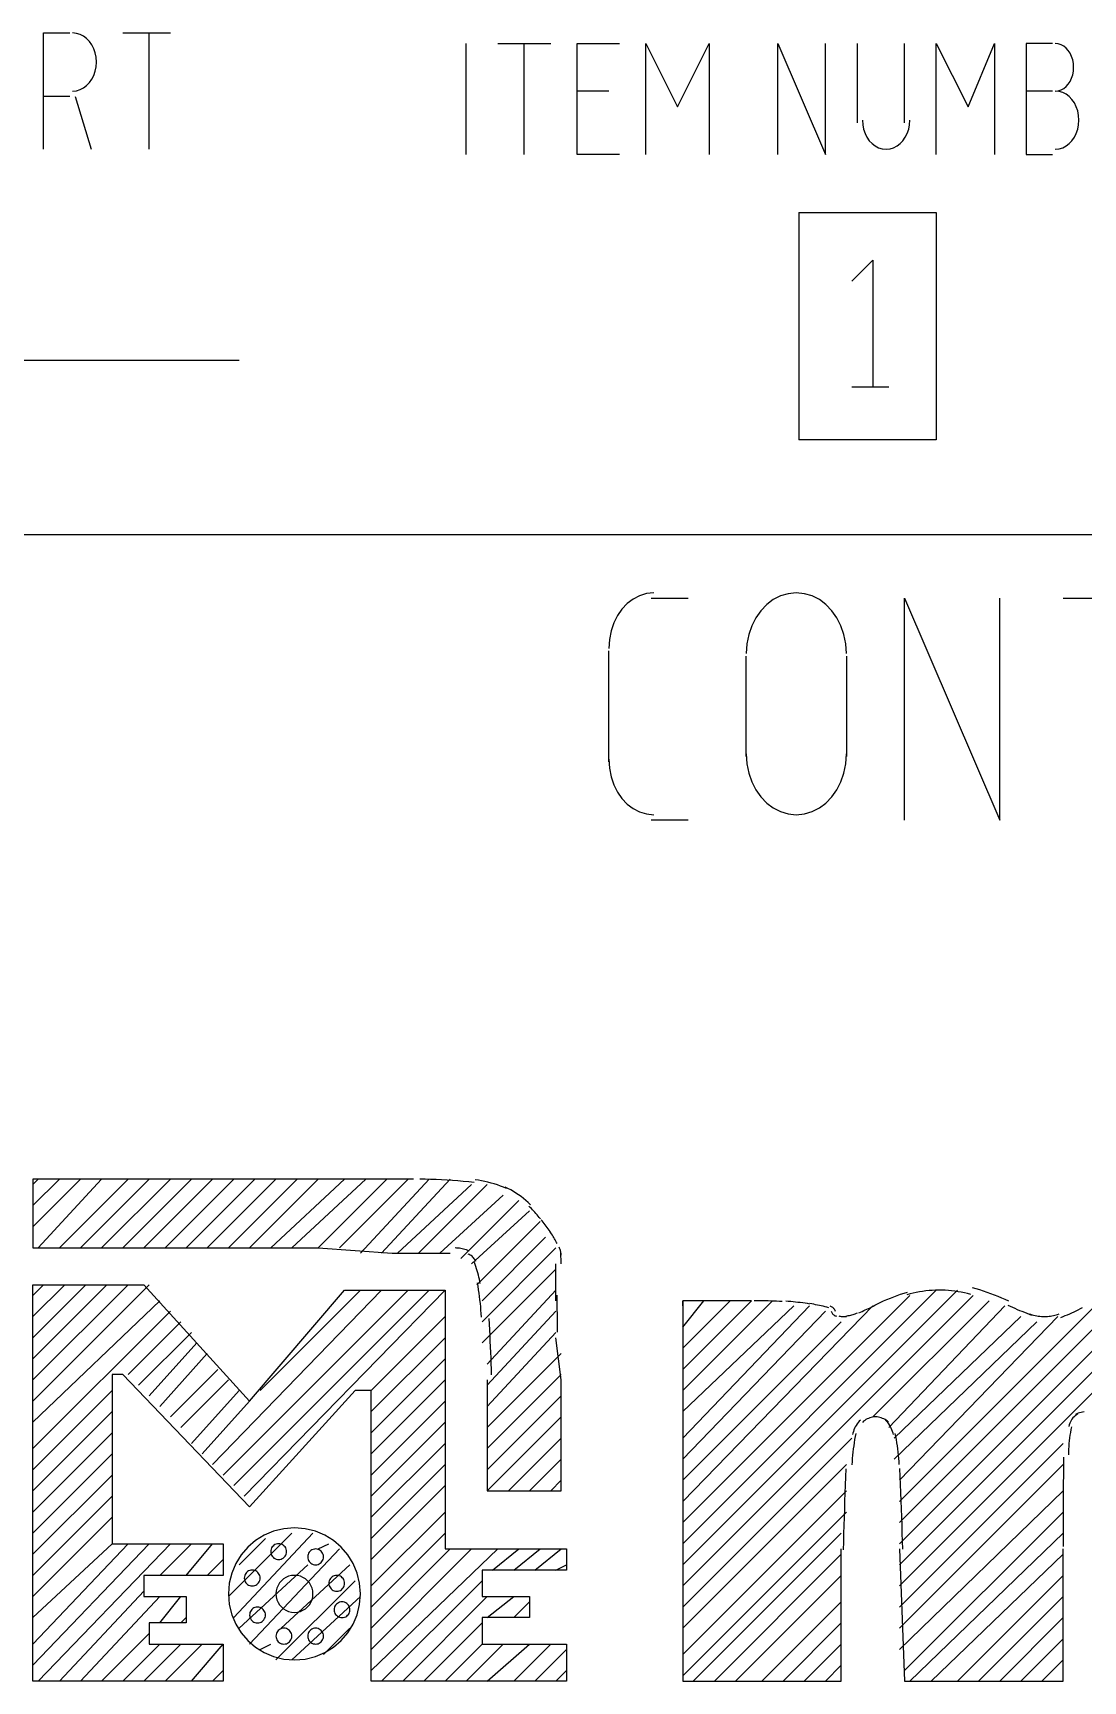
# Model space of a CAD drawing. Header units: millimetres. Extents: x 43 to 1147, y -811 to -31.
# Drawn here: x 766.72 to 790.57, y -774.16 to -736.72 of the extents above; entities that cross this region are included whole.
import ezdxf

# ---------------------------------------------------------------- set-up
doc = ezdxf.new("R2010")
doc.units = ezdxf.units.MM
doc.layers.add('EDITED_LINES', color=4, linetype='Continuous')

msp = doc.modelspace()

# ---------------------------------------------------------------- linework, layer by layer
at = {"layer": 'EDITED_LINES'}
for p, q in [((766.96, -739.36), (766.96, -736.72)), ((766.96, -736.72), (767.56, -736.72)), ((767.708, -736.729), (767.62, -736.72)), ((767.791, -736.754), (767.708, -736.729)), ((767.868, -736.794), (767.791, -736.754)), ((767.939, -736.847), (767.868, -736.794)), ((768.76, -736.72), (769.84, -736.72)), ((769.36, -739.36), (769.36, -736.72)), ((768.002, -736.913), (767.939, -736.847)), ((768.056, -736.99), (768.002, -736.913)), ((768.1, -737.077), (768.056, -736.99)), ((768.132, -737.171), (768.1, -737.077)), ((768.153, -737.273), (768.132, -737.171)), ((776.56, -739.48), (776.56, -736.96)), ((777.28, -736.96), (778.48, -736.96)), ((777.88, -739.48), (777.88, -736.96)), ((779.08, -739.48), (779.08, -736.96)), ((779.08, -736.96), (780.04, -736.96)), ((780.64, -739.48), (780.64, -736.96)), ((780.64, -736.96), (781.36, -738.4)), ((781.36, -738.4), (782.08, -736.96)), ((782.08, -736.96), (782.08, -739.48)), ((783.64, -739.48), (783.64, -736.96)), ((783.64, -736.96), (784.72, -739.48)), ((784.72, -739.48), (784.72, -736.96)), ((785.44, -736.96), (785.44, -738.76)), ((786.52, -738.76), (786.52, -736.96)), ((787.24, -739.48), (787.24, -736.96)), ((787.24, -736.96), (787.96, -738.4)), ((787.96, -738.4), (788.56, -736.96)), ((788.56, -736.96), (788.56, -739.48)), ((789.88, -736.96), (789.28, -736.96)), ((789.28, -736.96), (789.28, -739.48)), ((790.008, -736.967), (789.94, -736.96)), ((790.073, -736.988), (790.008, -736.967)), ((790.133, -737.02), (790.073, -736.988)), ((790.188, -737.064), (790.133, -737.02)), ((790.237, -737.118), (790.188, -737.064)), ((790.279, -737.181), (790.237, -737.118)), ((790.313, -737.252), (790.279, -737.181)), ((768.132, -737.589), (768.153, -737.487)), ((768.16, -737.38), (768.153, -737.273)), ((768.153, -737.487), (768.16, -737.38)), ((790.339, -737.329), (790.313, -737.252)), ((790.354, -737.412), (790.339, -737.329)), ((790.36, -737.5), (790.354, -737.412)), ((790.354, -737.588), (790.36, -737.5)), ((767.868, -737.966), (767.939, -737.913)), ((767.939, -737.913), (768.002, -737.847)), ((768.002, -737.847), (768.056, -737.77)), ((768.056, -737.77), (768.1, -737.683)), ((768.1, -737.683), (768.132, -737.589)), ((790.133, -737.98), (790.188, -737.936)), ((790.188, -737.936), (790.237, -737.882)), ((790.237, -737.882), (790.279, -737.819)), ((790.279, -737.819), (790.313, -737.748)), ((790.313, -737.748), (790.339, -737.671)), ((790.339, -737.671), (790.354, -737.588)), ((767.56, -738.16), (766.96, -738.16)), ((767.62, -738.04), (767.708, -738.031)), ((767.68, -738.16), (768.04, -739.36)), ((767.708, -738.031), (767.791, -738.006)), ((767.791, -738.006), (767.868, -737.966)), ((779.8, -738.04), (779.08, -738.04)), ((789.88, -738.04), (789.28, -738.04)), ((789.94, -738.04), (790.008, -738.033)), ((790.028, -738.049), (789.94, -738.04)), ((790.008, -738.033), (790.073, -738.012)), ((790.111, -738.074), (790.028, -738.049)), ((790.073, -738.012), (790.133, -737.98)), ((790.188, -738.114), (790.111, -738.074)), ((790.259, -738.167), (790.188, -738.114)), ((790.322, -738.233), (790.259, -738.167)), ((790.376, -738.31), (790.322, -738.233)), ((790.42, -738.397), (790.376, -738.31)), ((790.452, -738.491), (790.42, -738.397)), ((790.473, -738.593), (790.452, -738.491)), ((790.48, -738.7), (790.473, -738.593)), ((785.56, -738.7), (785.567, -738.807)), ((785.567, -738.807), (785.588, -738.909)), ((785.588, -738.909), (785.62, -739.003)), ((785.62, -739.003), (785.664, -739.09)), ((786.536, -739.09), (786.58, -739.003)), ((786.58, -739.003), (786.612, -738.909)), ((786.612, -738.909), (786.633, -738.807)), ((786.633, -738.807), (786.64, -738.7)), ((790.376, -739.09), (790.42, -739.003)), ((790.42, -739.003), (790.452, -738.909)), ((790.452, -738.909), (790.473, -738.807)), ((790.473, -738.807), (790.48, -738.7)), ((785.664, -739.09), (785.718, -739.167)), ((785.718, -739.167), (785.781, -739.233)), ((785.781, -739.233), (785.852, -739.286)), ((785.852, -739.286), (785.929, -739.326)), ((785.929, -739.326), (786.012, -739.351)), ((786.012, -739.351), (786.1, -739.36)), ((786.1, -739.36), (786.188, -739.351)), ((786.188, -739.351), (786.271, -739.326)), ((786.271, -739.326), (786.348, -739.286)), ((786.348, -739.286), (786.419, -739.233)), ((786.419, -739.233), (786.482, -739.167)), ((786.482, -739.167), (786.536, -739.09)), ((789.94, -739.36), (790.028, -739.351)), ((790.028, -739.351), (790.111, -739.326)), ((790.111, -739.326), (790.188, -739.286)), ((790.188, -739.286), (790.259, -739.233)), ((790.259, -739.233), (790.322, -739.167)), ((790.322, -739.167), (790.376, -739.09)), ((780.04, -739.48), (779.08, -739.48)), ((789.28, -739.48), (789.88, -739.48)), ((784.12, -740.8), (784.12, -745.96)), ((784.12, -740.8), (787.24, -740.8)), ((787.24, -740.8), (787.24, -745.96)), ((785.32, -742.36), (785.8, -741.88)), ((785.8, -741.88), (785.8, -744.76)), ((771.4, -744.16), (751.6, -744.16)), ((785.32, -744.76), (786.16, -744.76)), ((787.24, -745.96), (784.12, -745.96)), ((1137.28, -748.12), (52.24, -748.12)), ((780.498, -749.504), (780.351, -749.581)), ((780.655, -749.456), (780.498, -749.504)), ((780.82, -749.44), (780.655, -749.456)), ((783.7, -749.51), (783.536, -749.594)), ((783.875, -749.458), (783.7, -749.51)), ((784.06, -749.44), (783.875, -749.458)), ((784.245, -749.458), (784.06, -749.44)), ((784.42, -749.51), (784.245, -749.458)), ((784.584, -749.594), (784.42, -749.51)), ((780.099, -749.809), (779.997, -749.956)), ((780.218, -749.683), (780.099, -749.809)), ((780.351, -749.581), (780.218, -749.683)), ((780.76, -749.56), (781.6, -749.56)), ((783.254, -749.844), (783.14, -750.005)), ((783.387, -749.706), (783.254, -749.844)), ((783.536, -749.594), (783.387, -749.706)), ((784.733, -749.706), (784.584, -749.594)), ((784.866, -749.844), (784.733, -749.706)), ((784.98, -750.005), (784.866, -749.844)), ((786.52, -754.6), (786.52, -749.56)), ((786.52, -749.56), (788.68, -754.6)), ((788.68, -754.6), (788.68, -749.56)), ((790.12, -749.56), (792.28, -749.56)), ((779.914, -750.121), (779.852, -750.302)), ((779.997, -749.956), (779.914, -750.121)), ((783.047, -750.186), (782.978, -750.384)), ((783.14, -750.005), (783.047, -750.186)), ((785.073, -750.186), (784.98, -750.005)), ((785.142, -750.384), (785.073, -750.186)), ((779.813, -750.496), (779.8, -750.7)), ((779.852, -750.302), (779.813, -750.496)), ((782.935, -750.596), (782.92, -750.82)), ((782.978, -750.384), (782.935, -750.596)), ((785.185, -750.596), (785.142, -750.384)), ((785.2, -750.82), (785.185, -750.596)), ((779.8, -753.28), (779.8, -750.76)), ((782.92, -753.16), (782.92, -750.88)), ((785.2, -750.88), (785.2, -753.16)), ((779.8, -753.22), (779.813, -753.424)), ((782.92, -753.1), (782.935, -753.324)), ((785.185, -753.324), (785.2, -753.1)), ((779.813, -753.424), (779.852, -753.618)), ((779.852, -753.618), (779.914, -753.799)), ((782.935, -753.324), (782.978, -753.536)), ((782.978, -753.536), (783.047, -753.734)), ((785.073, -753.734), (785.142, -753.536)), ((785.142, -753.536), (785.185, -753.324)), ((779.914, -753.799), (779.997, -753.964)), ((779.997, -753.964), (780.099, -754.111)), ((783.047, -753.734), (783.14, -753.915)), ((783.14, -753.915), (783.254, -754.076)), ((784.866, -754.076), (784.98, -753.915)), ((784.98, -753.915), (785.073, -753.734)), ((780.099, -754.111), (780.218, -754.237)), ((780.218, -754.237), (780.351, -754.339)), ((780.351, -754.339), (780.498, -754.416)), ((780.498, -754.416), (780.655, -754.463)), ((783.254, -754.076), (783.387, -754.214)), ((783.387, -754.214), (783.536, -754.326)), ((783.536, -754.326), (783.7, -754.41)), ((783.7, -754.41), (783.875, -754.462)), ((784.245, -754.462), (784.42, -754.41)), ((784.42, -754.41), (784.584, -754.326)), ((784.584, -754.326), (784.733, -754.214)), ((784.733, -754.214), (784.866, -754.076)), ((780.655, -754.463), (780.82, -754.48)), ((781.6, -754.6), (780.76, -754.6)), ((783.875, -754.462), (784.06, -754.48)), ((784.06, -754.48), (784.245, -754.462)), ((771.88, -762.76), (766.72, -762.76)), ((766.72, -762.76), (766.72, -763.6)), ((766.72, -763.84), (767.8, -762.76)), ((766.72, -763.36), (767.32, -762.76)), ((766.72, -762.88), (766.84, -762.76)), ((766.84, -764.32), (768.28, -762.76)), ((767.32, -764.32), (768.88, -762.76)), ((767.8, -764.32), (769.36, -762.76)), ((768.28, -764.32), (769.84, -762.76)), ((768.76, -764.32), (770.32, -762.76)), ((769.24, -764.32), (770.8, -762.76)), ((769.72, -764.32), (771.28, -762.76)), ((770.2, -764.32), (771.76, -762.76)), ((770.68, -764.32), (772.24, -762.76)), ((771.16, -764.32), (772.72, -762.76)), ((771.64, -764.32), (773.2, -762.76)), ((775.36, -762.76), (771.88, -762.76)), ((772.12, -764.32), (773.8, -762.76)), ((772.6, -764.32), (774.28, -762.76)), ((773.2, -764.32), (774.76, -762.76)), ((773.68, -764.32), (775.24, -762.76)), ((774.16, -764.44), (775.72, -762.76)), ((774.64, -764.44), (776.2, -762.76)), ((775, -764.44), (776.68, -762.88)), ((775.48, -764.44), (777.04, -762.88)), ((775.629, -762.762), (775.505, -762.76)), ((775.753, -762.765), (775.629, -762.762)), ((775.877, -762.769), (775.753, -762.765)), ((776.001, -762.774), (775.877, -762.769)), ((776.125, -762.781), (776.001, -762.774)), ((776.248, -762.789), (776.125, -762.781)), ((776.372, -762.799), (776.248, -762.789)), ((776.495, -762.81), (776.372, -762.799)), ((776.619, -762.822), (776.495, -762.81)), ((776.742, -762.835), (776.619, -762.822)), ((776.838, -762.785), (776.764, -762.775)), ((776.911, -762.796), (776.838, -762.785)), ((776.984, -762.811), (776.911, -762.796)), ((777.056, -762.827), (776.984, -762.811)), ((777.128, -762.846), (777.056, -762.827)), ((777.199, -762.867), (777.128, -762.846)), ((777.27, -762.89), (777.199, -762.867)), ((777.339, -762.916), (777.27, -762.89)), ((777.408, -762.943), (777.339, -762.916)), ((777.476, -762.973), (777.408, -762.943)), ((777.509, -762.971), (777.446, -762.94)), ((777.572, -763.004), (777.509, -762.971)), ((777.633, -763.039), (777.572, -763.004)), ((775.96, -764.44), (777.4, -763.12)), ((776.44, -764.56), (777.76, -763.24)), ((777.692, -763.076), (777.633, -763.039)), ((777.751, -763.115), (777.692, -763.076)), ((777.808, -763.156), (777.751, -763.115)), ((777.863, -763.199), (777.808, -763.156)), ((777.917, -763.244), (777.863, -763.199)), ((777.969, -763.291), (777.917, -763.244)), ((778.02, -763.34), (777.969, -763.291)), ((778.014, -763.4), (777.987, -763.372)), ((778.041, -763.427), (778.014, -763.4)), ((766.72, -763.6), (766.72, -764.32)), ((776.68, -764.68), (778, -763.48)), ((776.8, -765.16), (778.24, -763.72)), ((778.068, -763.455), (778.041, -763.427)), ((778.094, -763.484), (778.068, -763.455)), ((778.12, -763.512), (778.094, -763.484)), ((778.146, -763.541), (778.12, -763.512)), ((778.172, -763.57), (778.146, -763.541)), ((778.197, -763.599), (778.172, -763.57)), ((778.222, -763.628), (778.197, -763.599)), ((778.247, -763.658), (778.222, -763.628)), ((778.289, -763.709), (778.265, -763.681)), ((778.312, -763.738), (778.289, -763.709)), ((778.335, -763.768), (778.312, -763.738)), ((778.358, -763.797), (778.335, -763.768)), ((776.92, -765.52), (778.36, -764.08)), ((778.38, -763.827), (778.358, -763.797)), ((778.402, -763.857), (778.38, -763.827)), ((778.424, -763.887), (778.402, -763.857)), ((778.445, -763.918), (778.424, -763.887)), ((778.467, -763.948), (778.445, -763.918)), ((778.487, -763.979), (778.467, -763.948)), ((778.485, -763.978), (778.468, -763.952)), ((778.502, -764.004), (778.485, -763.978)), ((778.519, -764.031), (778.502, -764.004)), ((778.535, -764.058), (778.519, -764.031)), ((778.552, -764.085), (778.535, -764.058)), ((778.568, -764.113), (778.552, -764.085)), ((778.583, -764.14), (778.568, -764.113)), ((778.598, -764.168), (778.583, -764.14)), ((766.72, -764.32), (771.4, -764.32)), ((771.4, -764.32), (773.2, -764.32)), ((773.2, -764.32), (774.88, -764.44)), ((774.88, -764.44), (776.2, -764.44)), ((776.341, -764.323), (776.308, -764.321)), ((776.373, -764.326), (776.341, -764.323)), ((776.405, -764.33), (776.373, -764.326)), ((776.438, -764.336), (776.405, -764.33)), ((776.469, -764.342), (776.438, -764.336)), ((776.501, -764.349), (776.469, -764.342)), ((776.533, -764.357), (776.501, -764.349)), ((776.564, -764.366), (776.533, -764.357)), ((776.595, -764.377), (776.564, -764.366)), ((776.625, -764.388), (776.595, -764.377)), ((776.631, -764.47), (776.607, -764.46)), ((776.653, -764.482), (776.631, -764.47)), ((776.674, -764.496), (776.653, -764.482)), ((776.694, -764.511), (776.674, -764.496)), ((776.712, -764.528), (776.694, -764.511)), ((776.92, -766), (778.6, -764.32)), ((778.613, -764.195), (778.598, -764.168)), ((778.628, -764.223), (778.613, -764.195)), ((778.681, -764.323), (778.673, -764.306)), ((778.689, -764.34), (778.681, -764.323)), ((778.695, -764.358), (778.689, -764.34)), ((778.701, -764.376), (778.695, -764.358)), ((778.706, -764.394), (778.701, -764.376)), ((778.711, -764.412), (778.706, -764.394)), ((778.714, -764.431), (778.711, -764.412)), ((778.712, -764.46), (778.712, -764.436)), ((778.713, -764.485), (778.712, -764.46)), ((778.714, -764.509), (778.713, -764.485)), ((778.717, -764.449), (778.714, -764.431)), ((778.714, -764.533), (778.714, -764.509)), ((778.719, -764.468), (778.717, -764.449)), ((778.72, -764.487), (778.719, -764.468)), ((776.729, -764.546), (776.712, -764.528)), ((776.744, -764.566), (776.729, -764.546)), ((776.758, -764.587), (776.744, -764.566)), ((776.765, -764.699), (776.748, -764.653)), ((776.77, -764.609), (776.758, -764.587)), ((776.781, -764.746), (776.765, -764.699)), ((776.78, -764.632), (776.77, -764.609)), ((776.797, -764.793), (776.781, -764.746)), ((776.812, -764.84), (776.797, -764.793)), ((776.825, -764.888), (776.812, -764.84)), ((776.838, -764.936), (776.825, -764.888)), ((776.92, -766.48), (778.6, -764.8)), ((778.6, -765.52), (778.6, -764.68)), ((778.715, -764.558), (778.714, -764.533)), ((778.715, -764.582), (778.715, -764.558)), ((778.716, -764.607), (778.715, -764.582)), ((778.716, -764.631), (778.716, -764.607)), ((778.717, -764.656), (778.716, -764.631)), ((778.717, -764.68), (778.717, -764.656)), ((766.72, -774.16), (766.72, -765.16)), ((766.72, -765.16), (769.24, -765.16)), ((766.72, -767.8), (769.36, -765.16)), ((766.72, -767.32), (768.88, -765.16)), ((766.72, -766.84), (768.4, -765.16)), ((766.72, -766.36), (767.92, -765.16)), ((766.72, -765.88), (767.44, -765.16)), ((766.72, -765.4), (766.96, -765.16)), ((769.24, -765.16), (771.64, -767.8)), ((776.829, -765.192), (776.816, -765.115)), ((776.841, -765.27), (776.829, -765.192)), ((776.85, -764.984), (776.838, -764.936)), ((776.853, -765.347), (776.841, -765.27)), ((776.861, -765.032), (776.85, -764.984)), ((776.871, -765.081), (776.861, -765.032)), ((776.88, -765.129), (776.871, -765.081)), ((788.147, -765.25), (788.063, -765.225)), ((788.231, -765.275), (788.147, -765.25)), ((766.72, -768.28), (769.6, -765.52)), ((770.8, -769.24), (774.64, -765.28)), ((771.04, -769.48), (775.24, -765.28)), ((771.28, -769.72), (775.72, -765.28)), ((771.52, -769.96), (776.08, -765.28)), ((771.64, -767.8), (773.8, -765.28)), ((771.88, -767.56), (774.16, -765.28)), ((773.8, -765.28), (776.08, -765.28)), ((776.08, -765.28), (776.08, -771.16)), ((776.863, -765.425), (776.853, -765.347)), ((776.873, -765.503), (776.863, -765.425)), ((776.882, -765.58), (776.873, -765.503)), ((776.89, -765.658), (776.882, -765.58)), ((777.04, -766.96), (778.6, -765.28)), ((778.626, -765.476), (778.624, -765.392)), ((778.627, -765.56), (778.626, -765.476)), ((778.628, -765.644), (778.627, -765.56)), ((778.63, -765.728), (778.628, -765.644)), ((781.48, -771.52), (787.72, -765.28)), ((781.48, -771.04), (787.24, -765.28)), ((781.48, -772), (788.08, -765.4)), ((781.48, -770.56), (786.64, -765.4)), ((781.48, -767.56), (783.52, -765.52)), ((781.48, -767.08), (783.04, -765.52)), ((781.48, -766.6), (782.56, -765.52)), ((781.48, -766.12), (781.96, -765.52)), ((781.48, -765.64), (781.48, -765.52)), ((783.04, -765.52), (781.48, -765.52)), ((781.48, -765.52), (781.48, -769.84)), ((781.48, -770.08), (785.8, -765.64)), ((781.48, -768.64), (784.36, -765.64)), ((781.48, -768.04), (784, -765.64)), ((783.164, -765.52), (783.1, -765.52)), ((783.228, -765.521), (783.164, -765.52)), ((783.292, -765.522), (783.228, -765.521)), ((783.356, -765.523), (783.292, -765.522)), ((783.42, -765.525), (783.356, -765.523)), ((783.484, -765.528), (783.42, -765.525)), ((783.548, -765.53), (783.484, -765.528)), ((783.612, -765.534), (783.548, -765.53)), ((783.676, -765.537), (783.612, -765.534)), ((783.739, -765.541), (783.676, -765.537)), ((783.877, -765.536), (783.821, -765.532)), ((783.932, -765.54), (783.877, -765.536)), ((783.987, -765.545), (783.932, -765.54)), ((784.041, -765.551), (783.987, -765.545)), ((784.096, -765.557), (784.041, -765.551)), ((784.151, -765.564), (784.096, -765.557)), ((784.206, -765.571), (784.151, -765.564)), ((784.261, -765.579), (784.206, -765.571)), ((784.315, -765.587), (784.261, -765.579)), ((784.37, -765.596), (784.315, -765.587)), ((784.413, -765.594), (784.37, -765.586)), ((784.456, -765.602), (784.413, -765.594)), ((784.499, -765.61), (784.456, -765.602)), ((784.541, -765.619), (784.499, -765.61)), ((784.584, -765.628), (784.541, -765.619)), ((784.627, -765.637), (784.584, -765.628)), ((784.669, -765.647), (784.627, -765.637)), ((784.712, -765.657), (784.669, -765.647)), ((784.843, -765.652), (784.826, -765.646)), ((785.773, -765.661), (785.809, -765.642)), ((785.8, -768.16), (788.44, -765.52)), ((785.809, -765.642), (785.845, -765.624)), ((785.885, -765.605), (785.81, -765.643)), ((785.96, -765.568), (785.885, -765.605)), ((786.035, -765.534), (785.96, -765.568)), ((786.111, -765.5), (786.035, -765.534)), ((786.188, -765.468), (786.111, -765.5)), ((786.16, -768.4), (788.8, -765.64)), ((786.266, -765.438), (786.188, -765.468)), ((786.344, -765.409), (786.266, -765.438)), ((786.422, -765.382), (786.344, -765.409)), ((786.4, -771.52), (792.64, -765.28)), ((786.4, -771.04), (792.16, -765.28)), ((786.4, -772), (793, -765.4)), ((786.4, -770.56), (791.56, -765.4)), ((786.4, -770.08), (790.96, -765.52)), ((786.502, -765.356), (786.422, -765.382)), ((786.581, -765.332), (786.502, -765.356)), ((786.644, -765.365), (786.574, -765.384)), ((786.715, -765.347), (786.644, -765.365)), ((786.786, -765.332), (786.715, -765.347)), ((786.857, -765.318), (786.786, -765.332)), ((786.929, -765.307), (786.857, -765.318)), ((787.001, -765.297), (786.929, -765.307)), ((787.074, -765.29), (787.001, -765.297)), ((787.146, -765.285), (787.074, -765.29)), ((787.219, -765.281), (787.146, -765.285)), ((787.292, -765.28), (787.219, -765.281)), ((787.365, -765.281), (787.291, -765.28)), ((787.439, -765.284), (787.365, -765.281)), ((787.513, -765.288), (787.439, -765.284)), ((787.586, -765.295), (787.513, -765.288)), ((787.66, -765.304), (787.586, -765.295)), ((787.733, -765.315), (787.66, -765.304)), ((787.806, -765.328), (787.733, -765.315)), ((787.878, -765.343), (787.806, -765.328)), ((787.95, -765.359), (787.878, -765.343)), ((788.021, -765.378), (787.95, -765.359)), ((788.315, -765.302), (788.231, -765.275)), ((788.398, -765.331), (788.315, -765.302)), ((788.481, -765.361), (788.398, -765.331)), ((788.563, -765.392), (788.481, -765.361)), ((788.645, -765.425), (788.563, -765.392)), ((788.726, -765.46), (788.645, -765.425)), ((788.806, -765.495), (788.726, -765.46)), ((788.886, -765.532), (788.806, -765.495)), ((788.868, -765.62), (788.92, -765.645)), ((788.92, -765.645), (788.973, -765.669)), ((766.72, -768.88), (769.84, -765.76)), ((768.88, -767.2), (770.08, -766)), ((774.4, -767.56), (776.08, -765.88)), ((776.896, -765.736), (776.89, -765.658)), ((776.903, -765.814), (776.896, -765.736)), ((776.908, -765.893), (776.903, -765.814)), ((777.04, -767.44), (778.6, -765.76)), ((777.088, -766.052), (777.08, -765.923)), ((778.631, -765.812), (778.63, -765.728)), ((778.632, -765.896), (778.631, -765.812)), ((778.633, -765.98), (778.632, -765.896)), ((778.635, -766.064), (778.633, -765.98)), ((781.48, -769.12), (784.72, -765.76)), ((781.48, -769.6), (785.08, -766)), ((784.754, -765.668), (784.712, -765.657)), ((784.796, -765.679), (784.754, -765.668)), ((784.86, -765.659), (784.843, -765.652)), ((784.849, -765.757), (784.856, -765.773)), ((784.856, -765.773), (784.864, -765.789)), ((784.875, -765.667), (784.86, -765.659)), ((784.864, -765.789), (784.873, -765.804)), ((784.873, -765.804), (784.884, -765.817)), ((784.89, -765.677), (784.875, -765.667)), ((784.884, -765.817), (784.895, -765.83)), ((784.903, -765.689), (784.89, -765.677)), ((784.895, -765.83), (784.909, -765.841)), ((784.915, -765.702), (784.903, -765.689)), ((784.909, -765.841), (784.923, -765.851)), ((784.926, -765.715), (784.915, -765.702)), ((784.923, -765.851), (784.938, -765.86)), ((784.936, -765.73), (784.926, -765.715)), ((784.944, -765.746), (784.936, -765.73)), ((784.938, -765.86), (784.954, -765.867)), ((784.951, -765.763), (784.944, -765.746)), ((784.954, -765.867), (784.97, -765.873)), ((785.024, -765.864), (785.042, -765.868)), ((785.042, -765.868), (785.059, -765.872)), ((785.059, -765.872), (785.077, -765.875)), ((785.077, -765.875), (785.095, -765.878)), ((785.095, -765.878), (785.112, -765.879)), ((785.112, -765.879), (785.13, -765.88)), ((785.13, -765.88), (785.148, -765.88)), ((785.148, -765.88), (785.166, -765.879)), ((785.166, -765.879), (785.184, -765.878)), ((785.184, -765.878), (785.201, -765.875)), ((785.187, -765.868), (785.214, -765.863)), ((785.214, -765.863), (785.241, -765.858)), ((785.241, -765.858), (785.268, -765.853)), ((785.268, -765.853), (785.295, -765.846)), ((785.295, -765.846), (785.321, -765.839)), ((785.321, -765.839), (785.348, -765.832)), ((785.348, -765.832), (785.374, -765.824)), ((785.374, -765.824), (785.4, -765.815)), ((785.4, -765.815), (785.426, -765.805)), ((785.426, -765.805), (785.452, -765.795)), ((785.478, -765.794), (785.516, -765.778)), ((785.516, -765.778), (785.553, -765.763)), ((785.553, -765.763), (785.59, -765.746)), ((785.59, -765.746), (785.627, -765.73)), ((785.627, -765.73), (785.664, -765.713)), ((785.664, -765.713), (785.7, -765.696)), ((785.7, -765.696), (785.737, -765.678)), ((785.737, -765.678), (785.773, -765.661)), ((786.28, -768.64), (789.16, -765.88)), ((786.28, -769.12), (789.52, -766)), ((786.4, -769.6), (790, -765.88)), ((788.973, -765.669), (789.026, -765.693)), ((789.026, -765.693), (789.079, -765.716)), ((789.079, -765.716), (789.133, -765.739)), ((789.133, -765.739), (789.186, -765.761)), ((789.186, -765.761), (789.24, -765.783)), ((789.24, -765.783), (789.294, -765.804)), ((789.294, -765.804), (789.348, -765.825)), ((789.348, -765.817), (789.382, -765.829)), ((789.348, -765.825), (789.403, -765.845)), ((789.382, -765.829), (789.416, -765.84)), ((789.416, -765.84), (789.451, -765.849)), ((789.451, -765.849), (789.485, -765.857)), ((789.485, -765.857), (789.521, -765.864)), ((789.521, -765.864), (789.556, -765.87)), ((789.556, -765.87), (789.592, -765.874)), ((789.592, -765.874), (789.627, -765.877)), ((789.627, -765.877), (789.663, -765.879)), ((789.663, -765.879), (789.699, -765.88)), ((789.699, -765.88), (789.733, -765.879)), ((789.733, -765.879), (789.766, -765.878)), ((789.766, -765.878), (789.8, -765.874)), ((789.8, -765.874), (789.833, -765.87)), ((789.833, -765.87), (789.866, -765.865)), ((789.866, -765.865), (789.899, -765.858)), ((789.899, -765.858), (789.931, -765.85)), ((789.931, -765.85), (789.964, -765.841)), ((789.964, -765.841), (789.995, -765.83)), ((789.995, -765.83), (790.027, -765.818)), ((790.069, -765.9), (790.12, -765.88)), ((790.12, -765.88), (790.17, -765.859)), ((790.17, -765.859), (790.22, -765.838)), ((790.22, -765.838), (790.27, -765.817)), ((790.27, -765.817), (790.319, -765.794)), ((790.319, -765.794), (790.368, -765.772)), ((790.368, -765.772), (790.417, -765.748)), ((790.417, -765.748), (790.466, -765.725)), ((790.466, -765.725), (790.515, -765.7)), ((790.515, -765.7), (790.563, -765.676)), ((769.12, -767.44), (770.32, -766.24)), ((774.4, -768.04), (776.08, -766.36)), ((777.04, -767.92), (778.6, -766.24)), ((777.095, -766.18), (777.088, -766.052)), ((777.102, -766.308), (777.095, -766.18)), ((777.108, -766.436), (777.102, -766.308)), ((778.72, -767.32), (778.6, -766.36)), ((778.636, -766.148), (778.635, -766.064)), ((778.637, -766.232), (778.636, -766.148)), ((769.36, -767.68), (770.44, -766.48)), ((769.6, -767.92), (770.68, -766.72)), ((777.04, -768.4), (778.72, -766.72)), ((777.114, -766.565), (777.108, -766.436)), ((777.12, -766.693), (777.114, -766.565)), ((777.125, -766.821), (777.12, -766.693)), ((769.84, -768.16), (770.92, -767.08)), ((774.4, -768.52), (776.08, -766.84)), ((777.13, -766.95), (777.125, -766.821)), ((777.134, -767.078), (777.13, -766.95)), ((777.139, -767.207), (777.134, -767.078)), ((768.76, -767.2), (768.52, -767.2)), ((768.52, -767.2), (768.52, -771.04)), ((771.64, -770.2), (768.76, -767.2)), ((770.08, -768.4), (771.16, -767.32)), ((774.4, -769), (776.08, -767.32)), ((777.04, -768.88), (778.72, -767.2)), ((777.04, -767.32), (777.04, -769.84)), ((778.72, -769.84), (778.72, -767.32)), ((766.72, -769.36), (768.52, -767.56)), ((770.32, -768.76), (771.4, -767.56)), ((770.56, -769), (771.64, -767.8)), ((774.04, -767.56), (771.64, -770.2)), ((774.4, -767.56), (774.04, -767.56)), ((774.4, -774.16), (774.4, -767.56)), ((774.4, -769.48), (776.08, -767.8)), ((777.04, -769.36), (778.72, -767.68)), ((766.72, -769.84), (768.52, -768.04)), ((777.04, -769.84), (778.72, -768.16)), ((785.488, -768.26), (785.463, -768.29)), ((785.514, -768.233), (785.488, -768.26)), ((785.588, -768.26), (785.564, -768.283)), ((785.614, -768.24), (785.588, -768.26)), ((785.641, -768.221), (785.614, -768.24)), ((785.67, -768.206), (785.641, -768.221)), ((785.7, -768.192), (785.67, -768.206)), ((785.73, -768.181), (785.7, -768.192)), ((785.762, -768.172), (785.73, -768.181)), ((785.794, -768.165), (785.762, -768.172)), ((785.827, -768.161), (785.794, -768.165)), ((785.86, -768.16), (785.827, -768.161)), ((785.893, -768.161), (785.86, -768.16)), ((785.926, -768.165), (785.893, -768.161)), ((785.958, -768.172), (785.926, -768.165)), ((785.99, -768.181), (785.958, -768.172)), ((786.02, -768.192), (785.99, -768.181)), ((786.05, -768.205), (786.02, -768.192)), ((786.079, -768.221), (786.05, -768.205)), ((786.106, -768.24), (786.079, -768.221)), ((786.112, -768.26), (786.086, -768.232)), ((786.132, -768.26), (786.106, -768.24)), ((786.137, -768.29), (786.112, -768.26)), ((786.156, -768.282), (786.132, -768.26)), ((790.302, -768.24), (790.285, -768.272)), ((790.322, -768.211), (790.302, -768.24)), ((790.344, -768.183), (790.322, -768.211)), ((790.369, -768.157), (790.344, -768.183)), ((790.396, -768.133), (790.369, -768.157)), ((790.425, -768.112), (790.396, -768.133)), ((790.429, -768.092), (790.398, -768.108)), ((790.456, -768.093), (790.425, -768.112)), ((790.461, -768.078), (790.429, -768.092)), ((790.494, -768.066), (790.461, -768.078)), ((790.528, -768.056), (790.494, -768.066)), ((790.562, -768.049), (790.528, -768.056)), ((790.596, -768.044), (790.562, -768.049)), ((766.72, -770.32), (768.52, -768.52)), ((774.4, -769.96), (776.08, -768.28)), ((777.52, -769.84), (778.72, -768.64)), ((781.48, -772.48), (785.32, -768.64)), ((785.343, -768.526), (785.334, -768.563)), ((785.355, -768.489), (785.343, -768.526)), ((785.368, -768.453), (785.355, -768.489)), ((785.383, -768.419), (785.368, -768.453)), ((785.4, -768.385), (785.383, -768.419)), ((785.399, -768.605), (785.385, -768.676)), ((785.413, -768.535), (785.399, -768.605)), ((785.419, -768.352), (785.4, -768.385)), ((785.44, -768.32), (785.419, -768.352)), ((785.463, -768.29), (785.44, -768.32)), ((786.16, -768.32), (786.137, -768.29)), ((786.181, -768.352), (786.16, -768.32)), ((786.2, -768.385), (786.181, -768.352)), ((786.217, -768.418), (786.2, -768.385)), ((786.232, -768.453), (786.217, -768.418)), ((786.245, -768.489), (786.232, -768.453)), ((786.257, -768.526), (786.245, -768.489)), ((786.266, -768.563), (786.257, -768.526)), ((786.321, -768.605), (786.307, -768.534)), ((786.334, -768.675), (786.321, -768.605)), ((790.258, -768.339), (790.249, -768.374)), ((790.27, -768.305), (790.258, -768.339)), ((790.267, -768.638), (790.259, -768.702)), ((790.276, -768.574), (790.267, -768.638)), ((790.285, -768.272), (790.27, -768.305)), ((790.286, -768.511), (790.276, -768.574)), ((790.297, -768.447), (790.286, -768.511)), ((790.31, -768.384), (790.297, -768.447)), ((766.72, -770.8), (768.52, -769)), ((774.4, -770.44), (776.08, -768.76)), ((785.345, -768.959), (785.338, -769.03)), ((785.353, -768.888), (785.345, -768.959)), ((785.363, -768.817), (785.353, -768.888)), ((785.374, -768.746), (785.363, -768.817)), ((785.385, -768.676), (785.374, -768.746)), ((786.346, -768.746), (786.334, -768.675)), ((786.357, -768.817), (786.346, -768.746)), ((786.367, -768.888), (786.357, -768.817)), ((786.375, -768.959), (786.367, -768.888)), ((786.382, -769.03), (786.375, -768.959)), ((786.4, -772.48), (790.12, -768.76)), ((790.242, -768.959), (790.24, -769.024)), ((790.244, -768.895), (790.242, -768.959)), ((790.248, -768.83), (790.244, -768.895)), ((790.253, -768.766), (790.248, -768.83)), ((790.259, -768.702), (790.253, -768.766)), ((774.4, -770.92), (776.08, -769.24)), ((778, -769.84), (778.72, -769.12)), ((781.48, -772.96), (785.2, -769.24)), ((785.185, -769.341), (785.178, -769.524)), ((785.327, -769.173), (785.324, -769.245)), ((785.332, -769.102), (785.327, -769.173)), ((785.338, -769.03), (785.332, -769.102)), ((786.388, -769.101), (786.382, -769.03)), ((786.393, -769.173), (786.388, -769.101)), ((786.396, -769.244), (786.393, -769.173)), ((786.4, -772.96), (790.12, -769.24)), ((786.422, -769.513), (786.414, -769.329)), ((790.129, -769.276), (790.127, -769.479)), ((790.131, -769.074), (790.129, -769.276)), ((766.72, -771.28), (768.52, -769.48)), ((774.4, -771.4), (776.08, -769.72)), ((778.48, -769.84), (778.72, -769.6)), ((785.171, -769.708), (785.164, -769.892)), ((785.178, -769.524), (785.171, -769.708)), ((786.429, -769.696), (786.422, -769.513)), ((786.436, -769.88), (786.429, -769.696)), ((790.125, -769.682), (790.124, -769.884)), ((790.127, -769.479), (790.125, -769.682)), ((766.72, -771.76), (768.52, -769.96)), ((777.04, -769.84), (777.88, -769.84)), ((777.88, -769.84), (778.72, -769.84)), ((781.48, -773.56), (785.2, -769.84)), ((781.48, -769.84), (781.48, -774.16)), ((785.157, -770.076), (785.151, -770.259)), ((785.164, -769.892), (785.157, -770.076)), ((786.4, -773.44), (790.12, -769.84)), ((786.442, -770.064), (786.436, -769.88)), ((786.449, -770.247), (786.442, -770.064)), ((790.123, -770.087), (790.122, -770.289)), ((790.124, -769.884), (790.123, -770.087)), ((766.72, -772.24), (768.52, -770.44)), ((774.4, -772), (776.08, -770.32)), ((781.48, -774.04), (785.2, -770.32)), ((785.145, -770.443), (785.139, -770.627)), ((785.151, -770.259), (785.145, -770.443)), ((786.455, -770.431), (786.449, -770.247)), ((786.461, -770.615), (786.455, -770.431)), ((786.52, -773.92), (790.12, -770.32)), ((790.121, -770.492), (790.12, -770.695)), ((790.122, -770.289), (790.121, -770.492)), ((771.16, -772.24), (772.6, -770.8)), ((771.28, -772.72), (773.08, -770.8)), ((771.971, -770.847), (771.774, -770.969)), ((771.971, -770.847), (771.774, -770.969)), ((771.971, -770.847), (771.774, -770.969)), ((772.186, -770.756), (771.971, -770.847)), ((772.186, -770.756), (771.971, -770.847)), ((772.186, -770.756), (771.971, -770.847)), ((772.417, -770.7), (772.186, -770.756)), ((772.417, -770.7), (772.186, -770.756)), ((772.417, -770.7), (772.186, -770.756)), ((772.66, -770.68), (772.417, -770.7)), ((772.66, -770.68), (772.417, -770.7)), ((772.66, -770.68), (772.417, -770.7)), ((772.903, -770.7), (772.66, -770.68)), ((772.903, -770.7), (772.66, -770.68)), ((772.903, -770.7), (772.66, -770.68)), ((773.134, -770.756), (772.903, -770.7)), ((773.134, -770.756), (772.903, -770.7)), ((773.134, -770.756), (772.903, -770.7)), ((773.349, -770.847), (773.134, -770.756)), ((773.349, -770.847), (773.134, -770.756)), ((773.349, -770.847), (773.134, -770.756)), ((773.546, -770.969), (773.349, -770.847)), ((773.546, -770.969), (773.349, -770.847)), ((773.546, -770.969), (773.349, -770.847)), ((774.4, -772.48), (776.08, -770.8)), ((781.72, -774.16), (785.08, -770.8)), ((785.133, -770.81), (785.128, -770.994)), ((785.139, -770.627), (785.133, -770.81)), ((786.466, -770.799), (786.461, -770.615)), ((786.471, -770.982), (786.466, -770.799)), ((786.64, -774.16), (790.12, -770.8)), ((790.12, -770.695), (790.12, -770.897)), ((766.72, -773.8), (769.36, -771.04)), ((766.72, -773.32), (768.88, -771.04)), ((766.72, -772.72), (768.52, -771.04)), ((766.84, -774.16), (769.84, -771.04)), ((768.52, -771.04), (771.04, -771.04)), ((769.6, -771.76), (770.32, -771.04)), ((770.2, -771.76), (770.8, -771.04)), ((771.04, -771.04), (771.04, -771.76)), ((771.4, -771.52), (772, -770.92)), ((771.599, -771.119), (771.449, -771.294)), ((771.599, -771.119), (771.449, -771.294)), ((771.599, -771.119), (771.449, -771.294)), ((771.774, -770.969), (771.599, -771.119)), ((771.774, -770.969), (771.599, -771.119)), ((771.774, -770.969), (771.599, -771.119)), ((771.64, -773.32), (773.68, -771.16)), ((772.122, -771.191), (772.12, -771.22)), ((772.12, -771.22), (772.122, -771.249)), ((772.129, -771.163), (772.122, -771.191)), ((772.122, -771.249), (772.129, -771.277)), ((772.14, -771.137), (772.129, -771.163)), ((772.155, -771.114), (772.14, -771.137)), ((772.173, -771.093), (772.155, -771.114)), ((772.194, -771.075), (772.173, -771.093)), ((772.217, -771.06), (772.194, -771.075)), ((772.243, -771.049), (772.217, -771.06)), ((772.271, -771.042), (772.243, -771.049)), ((772.3, -771.04), (772.271, -771.042)), ((772.329, -771.042), (772.3, -771.04)), ((772.357, -771.049), (772.329, -771.042)), ((772.383, -771.06), (772.357, -771.049)), ((772.406, -771.075), (772.383, -771.06)), ((772.427, -771.093), (772.406, -771.075)), ((772.445, -771.114), (772.427, -771.093)), ((772.46, -771.137), (772.445, -771.114)), ((772.471, -771.163), (772.46, -771.137)), ((772.478, -771.191), (772.471, -771.163)), ((772.471, -771.277), (772.478, -771.249)), ((772.48, -771.22), (772.478, -771.191)), ((772.478, -771.249), (772.48, -771.22)), ((772.98, -771.257), (772.969, -771.283)), ((772.995, -771.234), (772.98, -771.257)), ((773.013, -771.213), (772.995, -771.234)), ((773.034, -771.195), (773.013, -771.213)), ((773.057, -771.18), (773.034, -771.195)), ((773.083, -771.169), (773.057, -771.18)), ((773.111, -771.162), (773.083, -771.169)), ((773.14, -771.16), (773.111, -771.162)), ((773.169, -771.162), (773.14, -771.16)), ((773.197, -771.169), (773.169, -771.162)), ((773.223, -771.18), (773.197, -771.169)), ((773.2, -771.16), (773.44, -771.04)), ((773.246, -771.195), (773.223, -771.18)), ((773.267, -771.213), (773.246, -771.195)), ((773.285, -771.234), (773.267, -771.213)), ((773.3, -771.257), (773.285, -771.234)), ((773.311, -771.283), (773.3, -771.257)), ((773.721, -771.119), (773.546, -770.969)), ((773.721, -771.119), (773.546, -770.969)), ((773.721, -771.119), (773.546, -770.969)), ((773.871, -771.294), (773.721, -771.119)), ((773.871, -771.294), (773.721, -771.119)), ((773.871, -771.294), (773.721, -771.119)), ((774.4, -773.92), (777.28, -771.16)), ((774.4, -773.44), (776.68, -771.16)), ((774.4, -772.96), (776.2, -771.16)), ((776.08, -771.16), (778.84, -771.16)), ((777.16, -771.64), (777.76, -771.16)), ((777.64, -771.64), (778.24, -771.16)), ((778.12, -771.64), (778.72, -771.16)), ((778.84, -771.16), (778.84, -771.64)), ((785.08, -774.16), (785.08, -771.16)), ((785.128, -770.994), (785.123, -771.178)), ((786.4, -771.16), (786.52, -774.16)), ((786.476, -771.166), (786.471, -770.982)), ((790.12, -770.897), (790.12, -771.1)), ((790.12, -774.16), (790.12, -771.16)), ((770.68, -771.76), (771.04, -771.4)), ((771.327, -771.491), (771.236, -771.706)), ((771.327, -771.491), (771.236, -771.706)), ((771.327, -771.491), (771.236, -771.706)), ((771.449, -771.294), (771.327, -771.491)), ((771.449, -771.294), (771.327, -771.491)), ((771.449, -771.294), (771.327, -771.491)), ((771.4, -772.96), (772.96, -771.52)), ((772.129, -771.277), (772.14, -771.303)), ((772.14, -771.303), (772.155, -771.326)), ((772.155, -771.326), (772.173, -771.347)), ((772.173, -771.347), (772.194, -771.365)), ((772.194, -771.365), (772.217, -771.38)), ((772.217, -771.38), (772.243, -771.391)), ((772.243, -771.391), (772.271, -771.398)), ((772.271, -771.398), (772.3, -771.4)), ((772.3, -771.4), (772.329, -771.398)), ((772.329, -771.398), (772.357, -771.391)), ((772.357, -771.391), (772.383, -771.38)), ((772.36, -772.96), (773.92, -771.52)), ((772.383, -771.38), (772.406, -771.365)), ((772.406, -771.365), (772.427, -771.347)), ((772.427, -771.347), (772.445, -771.326)), ((772.445, -771.326), (772.46, -771.303)), ((772.46, -771.303), (772.471, -771.277)), ((772.962, -771.311), (772.96, -771.34)), ((772.96, -771.34), (772.962, -771.369)), ((772.969, -771.283), (772.962, -771.311)), ((772.962, -771.369), (772.969, -771.397)), ((772.969, -771.397), (772.98, -771.423)), ((772.98, -771.423), (772.995, -771.446)), ((772.995, -771.446), (773.013, -771.467)), ((773.013, -771.467), (773.034, -771.485)), ((773.034, -771.485), (773.057, -771.5)), ((773.057, -771.5), (773.083, -771.511)), ((773.083, -771.511), (773.111, -771.518)), ((773.111, -771.518), (773.14, -771.52)), ((773.14, -771.52), (773.169, -771.518)), ((773.169, -771.518), (773.197, -771.511)), ((773.197, -771.511), (773.223, -771.5)), ((773.223, -771.5), (773.246, -771.485)), ((773.246, -771.485), (773.267, -771.467)), ((773.267, -771.467), (773.285, -771.446)), ((773.285, -771.446), (773.3, -771.423)), ((773.3, -771.423), (773.311, -771.397)), ((773.318, -771.311), (773.311, -771.283)), ((773.311, -771.397), (773.318, -771.369)), ((773.32, -771.34), (773.318, -771.311)), ((773.318, -771.369), (773.32, -771.34)), ((773.993, -771.491), (773.871, -771.294)), ((773.993, -771.491), (773.871, -771.294)), ((773.993, -771.491), (773.871, -771.294)), ((774.084, -771.706), (773.993, -771.491)), ((774.084, -771.706), (773.993, -771.491)), ((774.084, -771.706), (773.993, -771.491)), ((778.6, -771.64), (778.84, -771.52)), ((782.2, -774.16), (785.08, -771.28)), ((787.12, -774.16), (790.12, -771.28)), ((771.04, -771.76), (769.24, -771.76)), ((769.24, -771.76), (769.24, -772.24)), ((771.18, -771.937), (771.16, -772.18)), ((771.18, -771.937), (771.16, -772.18)), ((771.18, -771.937), (771.16, -772.18)), ((771.236, -771.706), (771.18, -771.937)), ((771.236, -771.706), (771.18, -771.937)), ((771.236, -771.706), (771.18, -771.937)), ((771.522, -771.791), (771.52, -771.82)), ((771.52, -771.82), (771.522, -771.849)), ((771.529, -771.763), (771.522, -771.791)), ((771.522, -771.849), (771.529, -771.877)), ((771.54, -771.737), (771.529, -771.763)), ((771.529, -771.877), (771.54, -771.903)), ((771.555, -771.714), (771.54, -771.737)), ((771.54, -771.903), (771.555, -771.926)), ((771.573, -771.693), (771.555, -771.714)), ((771.555, -771.926), (771.573, -771.947)), ((771.594, -771.675), (771.573, -771.693)), ((771.573, -771.947), (771.594, -771.965)), ((771.617, -771.66), (771.594, -771.675)), ((771.594, -771.965), (771.617, -771.98)), ((771.643, -771.649), (771.617, -771.66)), ((771.617, -771.98), (771.643, -771.991)), ((771.671, -771.642), (771.643, -771.649)), ((771.643, -771.991), (771.671, -771.998)), ((771.7, -771.64), (771.671, -771.642)), ((771.671, -771.998), (771.7, -772)), ((771.729, -771.642), (771.7, -771.64)), ((771.7, -772), (771.729, -771.998)), ((771.757, -771.649), (771.729, -771.642)), ((771.729, -771.998), (771.757, -771.991)), ((771.783, -771.66), (771.757, -771.649)), ((771.757, -771.991), (771.783, -771.98)), ((771.806, -771.675), (771.783, -771.66)), ((771.783, -771.98), (771.806, -771.965)), ((771.827, -771.693), (771.806, -771.675)), ((771.806, -771.965), (771.827, -771.947)), ((771.845, -771.714), (771.827, -771.693)), ((771.827, -771.947), (771.845, -771.926)), ((771.86, -771.737), (771.845, -771.714)), ((771.845, -771.926), (771.86, -771.903)), ((771.871, -771.763), (771.86, -771.737)), ((771.86, -771.903), (771.871, -771.877)), ((771.878, -771.791), (771.871, -771.763)), ((771.871, -771.877), (771.878, -771.849)), ((771.88, -771.82), (771.878, -771.791)), ((771.878, -771.849), (771.88, -771.82)), ((772.24, -773.68), (774.04, -771.88)), ((772.287, -771.987), (772.261, -772.047)), ((772.321, -771.932), (772.287, -771.987)), ((772.363, -771.883), (772.321, -771.932)), ((772.412, -771.841), (772.363, -771.883)), ((772.467, -771.807), (772.412, -771.841)), ((772.527, -771.781), (772.467, -771.807)), ((772.592, -771.766), (772.527, -771.781)), ((772.66, -771.76), (772.592, -771.766)), ((772.728, -771.766), (772.66, -771.76)), ((772.793, -771.781), (772.728, -771.766)), ((772.853, -771.807), (772.793, -771.781)), ((772.908, -771.841), (772.853, -771.807)), ((772.957, -771.883), (772.908, -771.841)), ((772.999, -771.932), (772.957, -771.883)), ((773.033, -771.987), (772.999, -771.932)), ((773.059, -772.047), (773.033, -771.987)), ((773.442, -771.911), (773.44, -771.94)), ((773.44, -771.94), (773.442, -771.969)), ((773.449, -771.883), (773.442, -771.911)), ((773.442, -771.969), (773.449, -771.997)), ((773.46, -771.857), (773.449, -771.883)), ((773.449, -771.997), (773.46, -772.023)), ((773.475, -771.834), (773.46, -771.857)), ((773.493, -771.813), (773.475, -771.834)), ((773.514, -771.795), (773.493, -771.813)), ((773.537, -771.78), (773.514, -771.795)), ((773.563, -771.769), (773.537, -771.78)), ((773.591, -771.762), (773.563, -771.769)), ((773.62, -771.76), (773.591, -771.762)), ((773.649, -771.762), (773.62, -771.76)), ((773.677, -771.769), (773.649, -771.762)), ((773.703, -771.78), (773.677, -771.769)), ((773.726, -771.795), (773.703, -771.78)), ((773.747, -771.813), (773.726, -771.795)), ((773.765, -771.834), (773.747, -771.813)), ((773.78, -771.857), (773.765, -771.834)), ((773.791, -771.883), (773.78, -771.857)), ((773.78, -772.023), (773.791, -771.997)), ((773.798, -771.911), (773.791, -771.883)), ((773.791, -771.997), (773.798, -771.969)), ((773.8, -771.94), (773.798, -771.911)), ((773.798, -771.969), (773.8, -771.94)), ((774.14, -771.937), (774.084, -771.706)), ((774.14, -771.937), (774.084, -771.706)), ((774.14, -771.937), (774.084, -771.706)), ((774.16, -772.18), (774.14, -771.937)), ((774.16, -772.18), (774.14, -771.937)), ((774.16, -772.18), (774.14, -771.937)), ((774.64, -774.16), (776.92, -771.88)), ((778.84, -771.64), (776.92, -771.64)), ((776.92, -771.64), (776.92, -772.24)), ((782.68, -774.16), (785.08, -771.76)), ((787.72, -774.16), (790.12, -771.76)), ((767.32, -774.16), (769.24, -772.12)), ((767.8, -774.16), (769.6, -772.24)), ((769.24, -772.24), (770.2, -772.24)), ((769.6, -772.84), (770.08, -772.24)), ((770.2, -772.24), (770.2, -772.84)), ((771.16, -772.18), (771.18, -772.423)), ((771.16, -772.18), (771.18, -772.423)), ((771.16, -772.18), (771.18, -772.423)), ((772.245, -772.112), (772.24, -772.18)), ((772.24, -772.18), (772.245, -772.248)), ((772.261, -772.047), (772.245, -772.112)), ((772.245, -772.248), (772.261, -772.313)), ((772.261, -772.313), (772.287, -772.373)), ((772.287, -772.373), (772.321, -772.428)), ((772.6, -773.68), (774.16, -772.24)), ((772.999, -772.428), (773.033, -772.373)), ((773.033, -772.373), (773.059, -772.313)), ((773.074, -772.112), (773.059, -772.047)), ((773.059, -772.313), (773.074, -772.248)), ((773.08, -772.18), (773.074, -772.112)), ((773.074, -772.248), (773.08, -772.18)), ((773.46, -772.023), (773.475, -772.046)), ((773.475, -772.046), (773.493, -772.067)), ((773.493, -772.067), (773.514, -772.085)), ((773.514, -772.085), (773.537, -772.1)), ((773.537, -772.1), (773.563, -772.111)), ((773.563, -772.111), (773.591, -772.118)), ((773.591, -772.118), (773.62, -772.12)), ((773.62, -772.12), (773.649, -772.118)), ((773.657, -772.38), (773.634, -772.395)), ((773.649, -772.118), (773.677, -772.111)), ((773.683, -772.369), (773.657, -772.38)), ((773.677, -772.111), (773.703, -772.1)), ((773.711, -772.362), (773.683, -772.369)), ((773.703, -772.1), (773.726, -772.085)), ((773.74, -772.36), (773.711, -772.362)), ((773.726, -772.085), (773.747, -772.067)), ((773.769, -772.362), (773.74, -772.36)), ((773.747, -772.067), (773.765, -772.046)), ((773.765, -772.046), (773.78, -772.023)), ((773.797, -772.369), (773.769, -772.362)), ((773.823, -772.38), (773.797, -772.369)), ((773.846, -772.395), (773.823, -772.38)), ((774.14, -772.423), (774.16, -772.18)), ((774.14, -772.423), (774.16, -772.18)), ((774.14, -772.423), (774.16, -772.18)), ((775.12, -774.16), (777.04, -772.24)), ((776.92, -772.24), (778, -772.24)), ((777.04, -772.72), (777.64, -772.24)), ((777.64, -772.72), (778, -772.36)), ((778, -772.24), (778, -772.72)), ((783.28, -774.16), (785.08, -772.36)), ((788.2, -774.16), (790.12, -772.24)), ((770.08, -772.84), (770.2, -772.72)), ((771.18, -772.423), (771.236, -772.654)), ((771.18, -772.423), (771.236, -772.654)), ((771.18, -772.423), (771.236, -772.654)), ((771.236, -772.654), (771.327, -772.869)), ((771.236, -772.654), (771.327, -772.869)), ((771.236, -772.654), (771.327, -772.869)), ((771.642, -772.631), (771.64, -772.66)), ((771.64, -772.66), (771.642, -772.689)), ((771.649, -772.603), (771.642, -772.631)), ((771.642, -772.689), (771.649, -772.717)), ((771.66, -772.577), (771.649, -772.603)), ((771.649, -772.717), (771.66, -772.743)), ((771.675, -772.554), (771.66, -772.577)), ((771.66, -772.743), (771.675, -772.766)), ((771.693, -772.533), (771.675, -772.554)), ((771.714, -772.515), (771.693, -772.533)), ((771.737, -772.5), (771.714, -772.515)), ((771.763, -772.489), (771.737, -772.5)), ((771.791, -772.482), (771.763, -772.489)), ((771.82, -772.48), (771.791, -772.482)), ((771.849, -772.482), (771.82, -772.48)), ((771.877, -772.489), (771.849, -772.482)), ((771.903, -772.5), (771.877, -772.489)), ((771.926, -772.515), (771.903, -772.5)), ((771.947, -772.533), (771.926, -772.515)), ((771.965, -772.554), (771.947, -772.533)), ((771.98, -772.577), (771.965, -772.554)), ((771.965, -772.766), (771.98, -772.743)), ((771.991, -772.603), (771.98, -772.577)), ((771.98, -772.743), (771.991, -772.717)), ((771.998, -772.631), (771.991, -772.603)), ((771.991, -772.717), (771.998, -772.689)), ((772, -772.66), (771.998, -772.631)), ((771.998, -772.689), (772, -772.66)), ((772.321, -772.428), (772.363, -772.477)), ((772.363, -772.477), (772.412, -772.519)), ((772.412, -772.519), (772.467, -772.553)), ((772.467, -772.553), (772.527, -772.579)), ((772.527, -772.579), (772.592, -772.594)), ((772.592, -772.594), (772.66, -772.6)), ((772.66, -772.6), (772.728, -772.594)), ((772.728, -772.594), (772.793, -772.579)), ((772.793, -772.579), (772.853, -772.553)), ((772.853, -772.553), (772.908, -772.519)), ((772.908, -772.519), (772.957, -772.477)), ((772.957, -772.477), (772.999, -772.428)), ((773.562, -772.511), (773.56, -772.54)), ((773.56, -772.54), (773.562, -772.569)), ((773.569, -772.483), (773.562, -772.511)), ((773.562, -772.569), (773.569, -772.597)), ((773.58, -772.457), (773.569, -772.483)), ((773.569, -772.597), (773.58, -772.623)), ((773.595, -772.434), (773.58, -772.457)), ((773.58, -772.623), (773.595, -772.646)), ((773.613, -772.413), (773.595, -772.434)), ((773.595, -772.646), (773.613, -772.667)), ((773.634, -772.395), (773.613, -772.413)), ((773.613, -772.667), (773.634, -772.685)), ((773.634, -772.685), (773.657, -772.7)), ((773.657, -772.7), (773.683, -772.711)), ((773.683, -772.711), (773.711, -772.718)), ((773.711, -772.718), (773.74, -772.72)), ((773.74, -772.72), (773.769, -772.718)), ((773.769, -772.718), (773.797, -772.711)), ((773.797, -772.711), (773.823, -772.7)), ((773.823, -772.7), (773.846, -772.685)), ((773.867, -772.413), (773.846, -772.395)), ((773.846, -772.685), (773.867, -772.667)), ((773.885, -772.434), (773.867, -772.413)), ((773.867, -772.667), (773.885, -772.646)), ((773.9, -772.457), (773.885, -772.434)), ((773.885, -772.646), (773.9, -772.623)), ((773.911, -772.483), (773.9, -772.457)), ((773.9, -772.623), (773.911, -772.597)), ((773.918, -772.511), (773.911, -772.483)), ((773.911, -772.597), (773.918, -772.569)), ((773.92, -772.54), (773.918, -772.511)), ((773.918, -772.569), (773.92, -772.54)), ((773.993, -772.869), (774.084, -772.654)), ((773.993, -772.869), (774.084, -772.654)), ((773.993, -772.869), (774.084, -772.654)), ((774.084, -772.654), (774.14, -772.423)), ((774.084, -772.654), (774.14, -772.423)), ((774.084, -772.654), (774.14, -772.423)), ((778, -772.72), (776.92, -772.72)), ((776.92, -772.72), (776.92, -773.32)), ((788.68, -774.16), (790.12, -772.72)), ((768.28, -774.16), (769.36, -773.08)), ((770.2, -772.84), (769.36, -772.84)), ((769.36, -772.84), (769.36, -773.32)), ((771.327, -772.869), (771.449, -773.066)), ((771.327, -772.869), (771.449, -773.066)), ((771.327, -772.869), (771.449, -773.066)), ((771.449, -773.066), (771.599, -773.241)), ((771.449, -773.066), (771.599, -773.241)), ((771.449, -773.066), (771.599, -773.241)), ((771.675, -772.766), (771.693, -772.787)), ((771.693, -772.787), (771.714, -772.805)), ((771.714, -772.805), (771.737, -772.82)), ((771.737, -772.82), (771.763, -772.831)), ((771.763, -772.831), (771.791, -772.838)), ((771.791, -772.838), (771.82, -772.84)), ((771.82, -772.84), (771.849, -772.838)), ((771.849, -772.838), (771.877, -772.831)), ((771.877, -772.831), (771.903, -772.82)), ((771.903, -772.82), (771.926, -772.805)), ((771.926, -772.805), (771.947, -772.787)), ((771.947, -772.787), (771.965, -772.766)), ((772.242, -773.111), (772.24, -773.14)), ((772.249, -773.083), (772.242, -773.111)), ((772.26, -773.057), (772.249, -773.083)), ((772.275, -773.034), (772.26, -773.057)), ((772.293, -773.013), (772.275, -773.034)), ((772.314, -772.995), (772.293, -773.013)), ((772.337, -772.98), (772.314, -772.995)), ((772.363, -772.969), (772.337, -772.98)), ((772.391, -772.962), (772.363, -772.969)), ((772.42, -772.96), (772.391, -772.962)), ((772.449, -772.962), (772.42, -772.96)), ((772.477, -772.969), (772.449, -772.962)), ((772.503, -772.98), (772.477, -772.969)), ((772.526, -772.995), (772.503, -772.98)), ((772.547, -773.013), (772.526, -772.995)), ((772.565, -773.034), (772.547, -773.013)), ((772.58, -773.057), (772.565, -773.034)), ((772.591, -773.083), (772.58, -773.057)), ((772.598, -773.111), (772.591, -773.083)), ((772.6, -773.14), (772.598, -773.111)), ((772.962, -773.111), (772.96, -773.14)), ((772.969, -773.083), (772.962, -773.111)), ((772.98, -773.057), (772.969, -773.083)), ((772.995, -773.034), (772.98, -773.057)), ((773.013, -773.013), (772.995, -773.034)), ((773.034, -772.995), (773.013, -773.013)), ((773.057, -772.98), (773.034, -772.995)), ((773.083, -772.969), (773.057, -772.98)), ((773.111, -772.962), (773.083, -772.969)), ((773.14, -772.96), (773.111, -772.962)), ((773.169, -772.962), (773.14, -772.96)), ((773.197, -772.969), (773.169, -772.962)), ((773.223, -772.98), (773.197, -772.969)), ((773.246, -772.995), (773.223, -772.98)), ((773.267, -773.013), (773.246, -772.995)), ((773.285, -773.034), (773.267, -773.013)), ((773.3, -773.057), (773.285, -773.034)), ((773.311, -773.083), (773.3, -773.057)), ((773.318, -773.111), (773.311, -773.083)), ((773.32, -773.14), (773.318, -773.111)), ((773.32, -773.56), (773.92, -772.96)), ((773.721, -773.241), (773.871, -773.066)), ((773.721, -773.241), (773.871, -773.066)), ((773.721, -773.241), (773.871, -773.066)), ((773.871, -773.066), (773.993, -772.869)), ((773.871, -773.066), (773.993, -772.869)), ((773.871, -773.066), (773.993, -772.869)), ((775.6, -774.16), (776.92, -772.84)), ((783.76, -774.16), (785.08, -772.84)), ((768.76, -774.16), (769.6, -773.32)), ((769.24, -774.16), (770.08, -773.32)), ((769.36, -773.32), (771.04, -773.32)), ((769.72, -774.16), (770.56, -773.32)), ((770.32, -774.16), (771.04, -773.32)), ((771.04, -773.32), (771.04, -774.16)), ((771.599, -773.241), (771.774, -773.391)), ((771.599, -773.241), (771.774, -773.391)), ((771.599, -773.241), (771.774, -773.391)), ((771.774, -773.391), (771.971, -773.513)), ((771.774, -773.391), (771.971, -773.513)), ((771.774, -773.391), (771.971, -773.513)), ((771.88, -773.44), (772.12, -773.32)), ((772.24, -773.14), (772.242, -773.169)), ((772.242, -773.169), (772.249, -773.197)), ((772.249, -773.197), (772.26, -773.223)), ((772.26, -773.223), (772.275, -773.246)), ((772.275, -773.246), (772.293, -773.267)), ((772.293, -773.267), (772.314, -773.285)), ((772.314, -773.285), (772.337, -773.3)), ((772.337, -773.3), (772.363, -773.311)), ((772.363, -773.311), (772.391, -773.318)), ((772.391, -773.318), (772.42, -773.32)), ((772.42, -773.32), (772.449, -773.318)), ((772.449, -773.318), (772.477, -773.311)), ((772.477, -773.311), (772.503, -773.3)), ((772.503, -773.3), (772.526, -773.285)), ((772.526, -773.285), (772.547, -773.267)), ((772.547, -773.267), (772.565, -773.246)), ((772.565, -773.246), (772.58, -773.223)), ((772.58, -773.223), (772.591, -773.197)), ((772.591, -773.197), (772.598, -773.169)), ((772.598, -773.169), (772.6, -773.14)), ((772.96, -773.14), (772.962, -773.169)), ((772.962, -773.169), (772.969, -773.197)), ((772.969, -773.197), (772.98, -773.223)), ((772.98, -773.223), (772.995, -773.246)), ((772.995, -773.246), (773.013, -773.267)), ((773.013, -773.267), (773.034, -773.285)), ((773.034, -773.285), (773.057, -773.3)), ((773.057, -773.3), (773.083, -773.311)), ((773.083, -773.311), (773.111, -773.318)), ((773.111, -773.318), (773.14, -773.32)), ((773.14, -773.32), (773.169, -773.318)), ((773.169, -773.318), (773.197, -773.311)), ((773.197, -773.311), (773.223, -773.3)), ((773.223, -773.3), (773.246, -773.285)), ((773.246, -773.285), (773.267, -773.267)), ((773.267, -773.267), (773.285, -773.246)), ((773.285, -773.246), (773.3, -773.223)), ((773.3, -773.223), (773.311, -773.197)), ((773.311, -773.197), (773.318, -773.169)), ((773.318, -773.169), (773.32, -773.14)), ((773.349, -773.513), (773.546, -773.391)), ((773.349, -773.513), (773.546, -773.391)), ((773.349, -773.513), (773.546, -773.391)), ((773.546, -773.391), (773.721, -773.241)), ((773.546, -773.391), (773.721, -773.241)), ((773.546, -773.391), (773.721, -773.241)), ((776.08, -774.16), (776.92, -773.32)), ((776.56, -774.16), (777.4, -773.32)), ((776.92, -773.32), (778.84, -773.32)), ((777.04, -774.16), (778, -773.32)), ((777.64, -774.16), (778.48, -773.32)), ((778.12, -774.16), (778.84, -773.44)), ((778.84, -773.32), (778.84, -774.16)), ((784.24, -774.16), (785.08, -773.32)), ((789.16, -774.16), (790.12, -773.2)), ((771.971, -773.513), (772.186, -773.604)), ((771.971, -773.513), (772.186, -773.604)), ((771.971, -773.513), (772.186, -773.604)), ((772.186, -773.604), (772.417, -773.66)), ((772.186, -773.604), (772.417, -773.66)), ((772.186, -773.604), (772.417, -773.66)), ((772.417, -773.66), (772.66, -773.68)), ((772.417, -773.66), (772.66, -773.68)), ((772.417, -773.66), (772.66, -773.68)), ((772.66, -773.68), (772.903, -773.66)), ((772.66, -773.68), (772.903, -773.66)), ((772.66, -773.68), (772.903, -773.66)), ((772.903, -773.66), (773.134, -773.604)), ((772.903, -773.66), (773.134, -773.604)), ((772.903, -773.66), (773.134, -773.604)), ((773.134, -773.604), (773.349, -773.513)), ((773.134, -773.604), (773.349, -773.513)), ((773.134, -773.604), (773.349, -773.513)), ((784.72, -774.16), (785.08, -773.8)), ((789.64, -774.16), (790.12, -773.68)), ((771.04, -774.16), (766.72, -774.16)), ((770.8, -774.16), (771.04, -773.92)), ((778.84, -774.16), (774.4, -774.16)), ((778.6, -774.16), (778.84, -773.92)), ((781.48, -774.16), (783.28, -774.16)), ((783.28, -774.16), (785.08, -774.16)), ((786.52, -774.16), (788.32, -774.16)), ((788.32, -774.16), (790.12, -774.16))]:
    msp.add_line(p, q, dxfattribs=at)

doc.saveas('drawing.dxf')
